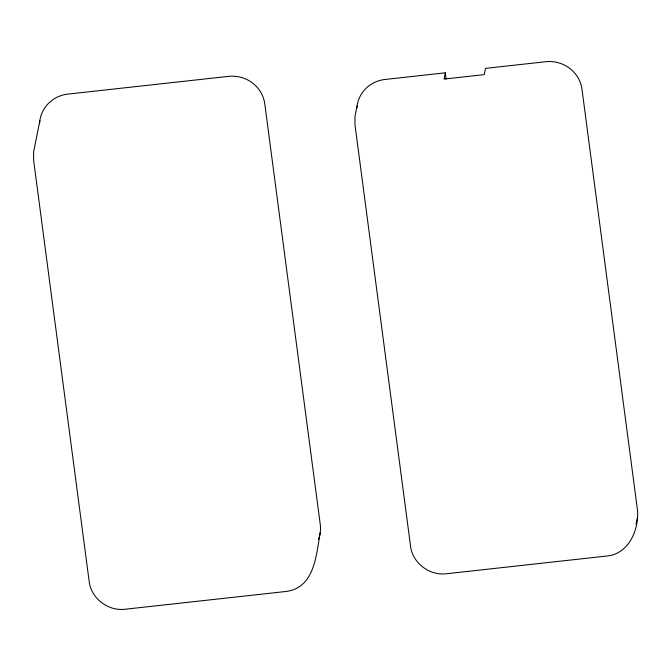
<?xml version="1.0" encoding="UTF-8"?>
<svg xmlns="http://www.w3.org/2000/svg" width="671" height="671" viewBox="0 0 671 671"><rect width="100%" height="100%" fill="white"/><g stroke="black" fill="none" stroke-linecap="round" stroke-linejoin="round"><path stroke-width="1.01" d="M39.874 120.629L33.625 151.906L33.592 160.084L89.058 580.591C90.61 597.886 107.578 611.189 124.731 609.285L285.41 591.537C314.573 588.425 316.226 555.143 320.226 532.648M357.064 105.984L354.984 116.41L354.951 124.588L410.417 545.087C411.826 562.457 428.97 575.71 446.089 573.789L606.769 556.041C625.85 554.405 636.427 535.492 637.416 517.995M356.846 108.006A32.443 31.302 11.3 0 1 385.062 79.463L445.318 72.812L444.068 79.069L484.236 74.632L485.485 68.375L545.741 61.715A32.443 31.302 11.3 0 1 581.983 89.318L637.45 509.817A32.443 31.302 11.3 0 1 635.949 523.967M445.318 72.812L446.14 79.035M39.597 123.682A32.443 31.302 11.3 0 1 67.863 94.108L228.551 76.36A32.443 31.302 11.3 0 1 264.793 103.963L320.26 524.462A32.443 31.302 11.3 0 1 318.398 539.568"/></g></svg>
